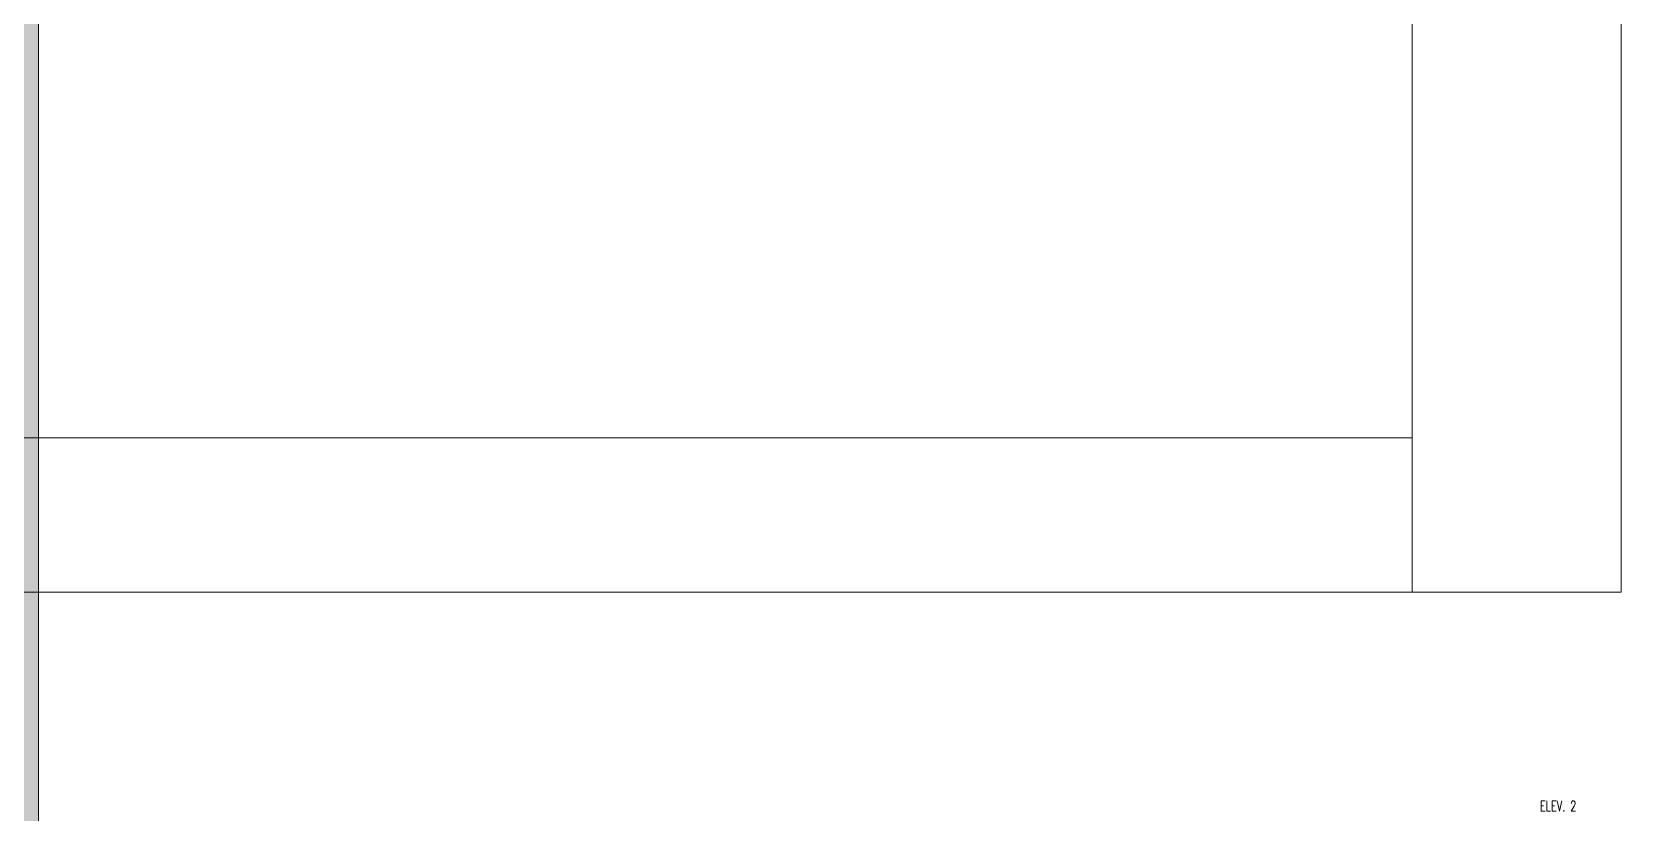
# Model space of a CAD drawing. Extents: x -14.2 to 52.3, y 3.7 to 90.9.
# Drawn here: x 11.8009 to 12.1131, y 17.8958 to 18.0492 of the extents above; entities that cross this region are included whole.
import ezdxf

# ---------------------------------------------------------------- set-up
doc = ezdxf.new("R2010")
doc.units = 0
for name, color, linetype, lineweight in [('limpo_PINI-PSG-PE-0102-LAZ-R00$0$0-1', 7, 'Continuous', 5), ('limpo_PINI-PSG-PE-0102-LAZ-R00$0$ARQ', 235, 'Continuous', 5), ('limpo_PINI-PSG-PE-0102-LAZ-R00$0$PNIN-HID-PL-0009-LAZ-R00_dwg', 8, 'Continuous', 5), ('limpo_PINI-PSG-PE-0102-LAZ-R00$0$S-BEAM', 12, 'Continuous', 5)]:
    doc.layers.add(name, color=color, linetype=linetype, lineweight=lineweight)
doc.layers.add('limpo_PINI-PSG-PE-0102-LAZ-R00$0$XR_ARQT', color=7, linetype='Continuous')
doc.layers.add('XR_ARQT', color=7, linetype='Continuous')
doc.styles.add('limpo_PINI-PSG-PE-0102-LAZ-R00$0$RomanS_6', font='romans__.ttf', dxfattribs={"width": 0.7, "height": 0.002})

# ---------------------------------------------------------------- blocks, each defined once
blk = doc.blocks.new('limpo_PINI-PSG-PE-0102-LAZ-R00$0$LAZ GERAL - PNE_dwg-25011385-009 - PRE - PAV_ LAZER - GERAL')
at = {"layer": 'limpo_PINI-PSG-PE-0102-LAZ-R00$0$0-1', "insert": (-9.53005, -6.93224), "char_height": 0.002, "width": 0.0098741, "attachment_point": 1, "line_spacing_factor": 0.983083, "style": 'limpo_PINI-PSG-PE-0102-LAZ-R00$0$RomanS_6'}
blk.add_mtext('ELEV. 2', dxfattribs=at)
blk = doc.blocks.new('limpo_PINI-PSG-PE-0102-LAZ-R00$0$PINI-EST-PE-1101-TQR-R20_rvt-1-5PPE_008_LAZER__P_A_0_09_')
at = {"layer": 'limpo_PINI-PSG-PE-0102-LAZ-R00$0$S-BEAM'}
blk.add_hatch(color=50, dxfattribs=at).paths.add_polyline_path([(3399.99, -6490.4), (3399.99, -4455), (3339.99, -4455), (3339.99, -6490.4), (3354.99, -6490.4)])
at = {"layer": 'limpo_PINI-PSG-PE-0102-LAZ-R00$0$S-BEAM', "color": 55, "lineweight": 18}
blk.add_line((3399.99, -6490.4), (3399.99, -4455), dxfattribs=at)
blk = doc.blocks.new('limpo_PINI-PSG-PE-0102-LAZ-R00$0$PNIN-HID-PL-0009-LAZ-R00_dwg-3604853-5PPE_008_LAZER__P_A_0_09_')
at = {"layer": 'limpo_PINI-PSG-PE-0102-LAZ-R00$0$ARQ', "color": 9, "flags": 128}
blk.add_lwpolyline([(21704.73, 12195.17), (21367.23, 12195.17), (21367.23, 12164.87), (21745.76, 12164.87), (21745.76, 13010.77), (21704.73, 13010.77), (21704.73, 12164.87)], dxfattribs=at)
blk = doc.blocks.new('limpo_PINI-PSG-PE-0102-LAZ-R00$0$A$C745163c0')
at = {"lineweight": 5}
blk.add_blockref('limpo_PINI-PSG-PE-0102-LAZ-R00$0$PINI-EST-PE-1101-TQR-R20_rvt-1-5PPE_008_LAZER__P_A_0_09_', (-5680, 2515), dxfattribs=at)
at = {"layer": 'limpo_PINI-PSG-PE-0102-LAZ-R00$0$PNIN-HID-PL-0009-LAZ-R00_dwg', "color": 9}
blk.add_blockref('limpo_PINI-PSG-PE-0102-LAZ-R00$0$PNIN-HID-PL-0009-LAZ-R00_dwg-3604853-5PPE_008_LAZER__P_A_0_09_', (-23714.89, -15834.72), dxfattribs=at)
blk = doc.blocks.new('limpo_PINI-PSG-PE-0102-LAZ-R00')
at = {"layer": 'limpo_PINI-PSG-PE-0102-LAZ-R00$0$XR_ARQT', "xscale": 0.001000000000038553, "yscale": 0.001000000000038553, "zscale": 0.001000000000038553}
blk.add_blockref('limpo_PINI-PSG-PE-0102-LAZ-R00$0$A$C745163c0', (14.12396, 21.59203), dxfattribs=at)
at = {"layer": 'limpo_PINI-PSG-PE-0102-LAZ-R00$0$XR_ARQT'}
blk.add_blockref('limpo_PINI-PSG-PE-0102-LAZ-R00$0$LAZ GERAL - PNE_dwg-25011385-009 - PRE - PAV_ LAZER - GERAL', (21.66891, 24.81343), dxfattribs=at)

msp = doc.modelspace()

# ---------------------------------------------------------------- block references
at = {"layer": 'XR_ARQT'}
msp.add_blockref('limpo_PINI-PSG-PE-0102-LAZ-R00', (-0.04177, 0.01702), dxfattribs=at)

doc.saveas('drawing.dxf')
